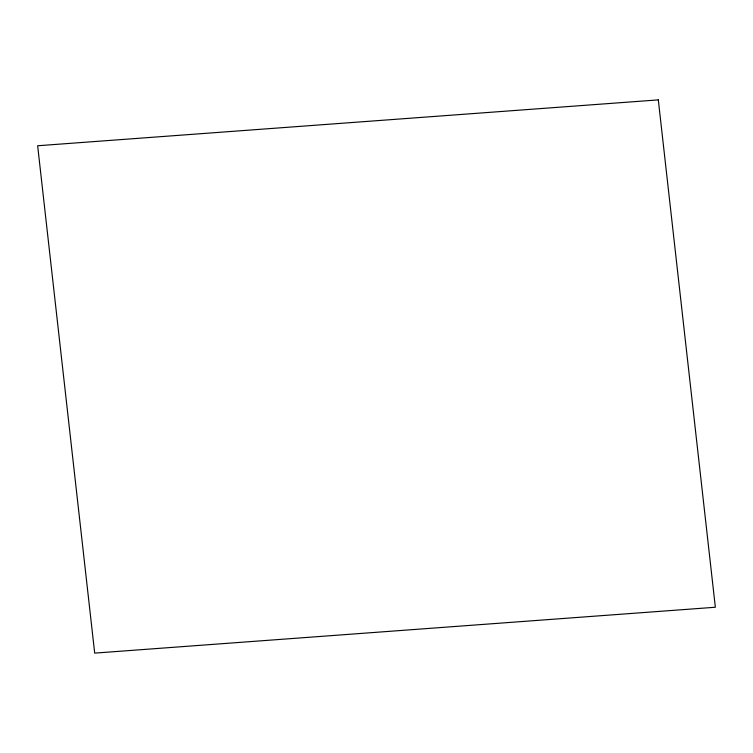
<?xml version="1.0" encoding="UTF-8"?>
<svg xmlns="http://www.w3.org/2000/svg" width="753" height="753" viewBox="0 0 753 753"><rect width="100%" height="100%" fill="white"/><g stroke="black" fill="none" stroke-linecap="round" stroke-linejoin="round"><path stroke-width="1.13" d="M658.31 99.885L37.65 145.753L94.69 653.115L715.35 607.247L658.31 99.885"/></g></svg>
